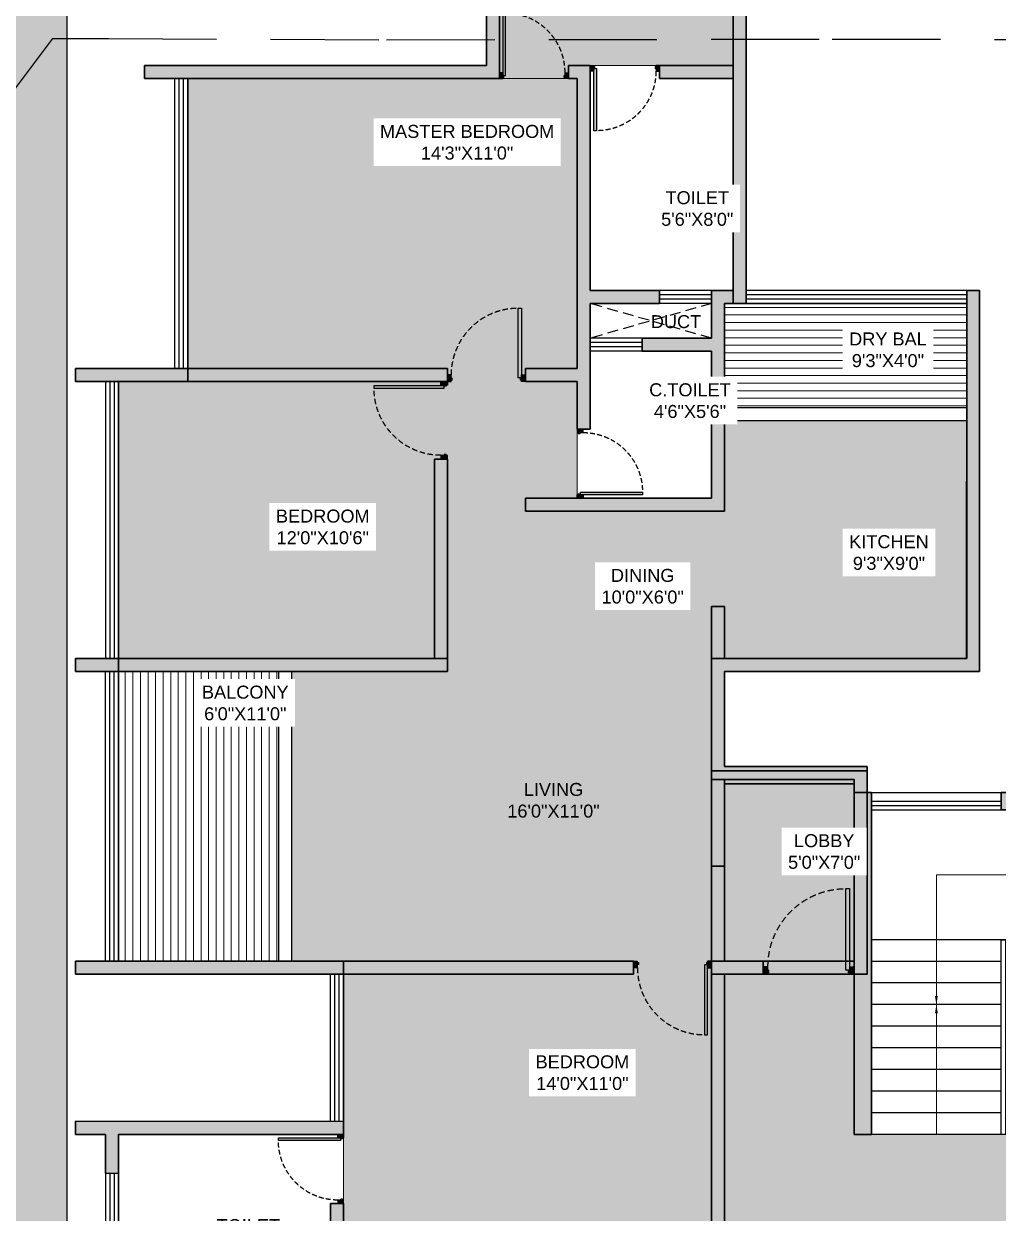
# Model space of a CAD drawing. Header units: millimetres. Extents: x 27623999 to 27796457, y -7151913 to -6809112.
# Drawn here: x 27675471 to 27686732, y -7057709 to -7043967 of the extents above; entities that cross this region are included whole.
import ezdxf

# ---------------------------------------------------------------- set-up
doc = ezdxf.new("R2010")
doc.units = ezdxf.units.MM
doc.header["$LTSCALE"] = 500
doc.header["$MEASUREMENT"] = 0
for name, pattern in [('1', [0]), ('23] 29.05.2023_PLOT B CONCEPT 11_100 OS$0$HIDDEN', [0.375, 0.25, -0.125]), ('AUDIT_D_060311083008-3', [0]), ('DASHED', [0.75, 0.5, -0.25]), ('DASHED2', [0.375, 0.25, -0.125])]:
    doc.linetypes.add(name, pattern=pattern)
doc.layers.get('0').update_dxf_attribs({"color": 250, "linetype": '1'})
for name, color, linetype in [('.', 7, 'Continuous'), ('23] 29.05.2023_PLOT B CONCEPT 11_100 OS$0$ABA_06_door', 251, 'Continuous'), ('ABA_01_margin', 8, 'DASHED'), ('ABA_03_elevation 01', 7, 'Continuous'), ('ABA_03_elevation 04', 8, 'Continuous'), ('ABA_03_lines dotted', 8, 'DASHED2'), ('ABA_06_drop', 251, 'Continuous'), ('ABA_06_window', 141, 'Continuous'), ('ABA_06_window sill', 8, 'Continuous'), ('ABA_09_hatch misc', 253, 'Continuous'), ('ABA_09_hatch room', 41, 'Continuous'), ('ABA_09_hatch wall', 21, 'Continuous')]:
    doc.layers.add(name, color=color, linetype=linetype)
doc.layers.add('A-WALL', color=7, linetype='AUDIT_D_060311083008-3', lineweight=35)
doc.layers.add('ABA_02_wall', color=7, linetype='Continuous', lineweight=30)
doc.layers.add('ABA_05_are carpet rera', color=6, linetype='Continuous', lineweight=30, plot=False)
doc.layers.add('ABA_09_HATCH BALCONY', color=7, linetype='Continuous', true_color=0xe5e5e5)
doc.styles.add('ADP6', font='arial.ttf')
doc.styles.add('AIRAL', font='arial.ttf')
doc.dimstyles.new('mm to ft', dxfattribs={"dimtxt": 150, "dimasz": 100, "dimexe": 50, "dimexo": 0, "dimgap": 50, "dimtad": 0, "dimtoh": 1, "dimdec": 0, "dimzin": 0, "dimdsep": 46, "dimtxsty": 'AIRAL', "dimcen": -90, "dimclrd": 8, "dimclre": 8, "dimclrt": 175, "dimadec": 0, "dimazin": 0, "dimtfac": 1, "dimtdec": 0, "dimtix": 1, "dimtofl": 0, "dimtmove": 1, "dimatfit": 3, "dimfxl": 1, "dimtolj": 1, "dimtzin": 0, "dimlwd": 0, "dimlwe": 0, "dimarcsym": 0})

# ---------------------------------------------------------------- blocks, each defined once
blk = doc.blocks.new('zw$1190')
at = {"layer": '.', "true_color": 0xc9c9c9}
h = blk.add_hatch(color=9, dxfattribs=at)
h.dxf.hatch_style = 1
h.paths.add_polyline_path([(-0.4132572039961815, -57231.23617298156), (3.725290298461914e-09, -9.313225746154785e-10), (1535.986251175404, -9.313225746154785e-10), (1695.828336823732, -10.19184620678425), (3560.290279433131, -10.92462343815714), (6520.094956979156, -16.09707038570195), (9712.802418857813, -31.32362981606275), (14850.59817591682, -21.25652939267457), (18687.6862735562, -31.38385576661676), (24640.02116907761, -25.57768278568983), (30404.93079828843, -75.60163391940296), (32806.86639003456, -78.54872084967792), (36703.33128034696, -69.99165445100516), (41326.38495733589, -40.99711788911372), (44887.17976289615, -25.98115004505962), (48341.68870440125, -60.55311346333474), (58697.32125589997, -10.34583794511855), (65405.04028343037, -13.68971653655171), (71278.16121066734, -22.53491445910186), (76517.12102695182, -0.43454151134938), (76619.71713761613, -0.001743310131132603), (76519.01931966841, -450.4305376159027), (76199.72172268108, -2025.985695238225), (75481.74055303633, -5537.473503872752), (75377.13755598292, -6000), (5999.956675156951, -6000), (5999.602895174176, -54994.34492021054), (14517.83672039211, -64830.57662979886), (14519.46578595415, -64835.57713213935), (12931.43563884124, -65352.92620116938), (8333.417671971023, -66850.8702539755), (8323.586758952588, -66843.180924627), (-0.4132571667432785, -57231.23617303278)])
at = {"layer": 'ABA_03_elevation 01'}
blk.add_lwpolyline([(75377.13755598292, -6000), (5999.956675156951, -6000), (5999.602895174176, -54994.34492021054), (14517.83672039211, -64830.57662979886), (14519.46578595415, -64835.57713213935), (12931.43563884124, -65352.92620116938), (8333.417671971023, -66850.8702539755), (8323.586758952588, -66843.180924627), (-0.4132571667432785, -57231.23617303278), (-0.4132572039961815, -57231.23617298156), (3.725290298461914e-09, -9.313225746154785e-10), (1535.986251175404, -9.313225746154785e-10), (1695.828336823732, -10.19184620678425), (3560.290279433131, -10.92462343815714), (6520.094956979156, -16.09707038570195), (9712.802418857813, -31.32362981606275), (14850.59817591682, -21.25652939267457), (18687.6862735562, -31.38385576661676), (24640.02116907761, -25.57768278568983), (30404.93079828843, -75.60163391940296)], dxfattribs=at)
blk = doc.blocks.new('REFD')
at = {"layer": 'ABA_01_margin', "ltscale": 5}
blk.add_lwpolyline([(504544.2980591371, -115849.088739356), (507831.3326206277, -111835.6993710119), (511382.7495016358, -107411.3334616926), (513621.2443501505, -104832.1550336806), (515083.4728213632, -103134.6981344055), (515093.8016628309, -103139.679257635), (515964.2507131973, -103555.8614369817), (517445.8078219756, -104264.9334927527), (518473.2876898118, -104752.2353481771), (521000.2332641168, -105960.7615522873), (523302.9151061252, -107059.0769215049), (523659.051465157, -107230.3882815959), (526191.9322088356, -108430.5422585811), (528682.7318269156, -109608.0920344852), (531378.4941120094, -110901.405491598), (533917.742074874, -112120.2646720819), (534684.525864444, -112484.4422410671), (534809.9131798658, -113113.82973787), (535428.5324403243, -116268.7376310229), (536453.580288464, -121316.2913559573), (537198.7750082964, -125074.3174146852), (538370.469234087, -130873.2395160124), (539455.1706468028, -136521.9485929515)], dxfattribs=at)
blk = doc.blocks.new('23] 29.05.2023_PLOT B CONCEPT 11_100 OS$0$A$C7F2C0F04')
at = {"layer": 'ABA_09_hatch wall', "true_color": 0xffffff}
h = blk.add_hatch(color=7, dxfattribs=at)
h.dxf.hatch_style = 1
h.paths.add_polyline_path([(-2.140854485332966e-05, 807.9997464939952), (-2.140854485332966e-05, -0.0002535060048103333), (34.99997859145515, -0.0002535060048103333), (34.99997859145515, 807.9997464939952)])
at = {"layer": '23] 29.05.2023_PLOT B CONCEPT 11_100 OS$0$ABA_06_door'}
blk.add_lwpolyline([(34.99997859145515, -0.0002535060048103333), (34.99997859145515, 807.9997464939952), (-2.140854485332966e-05, 807.9997464939952), (-2.140854485332966e-05, -0.0002535060048103333)], close=True, dxfattribs=at)
at = {"layer": '23] 29.05.2023_PLOT B CONCEPT 11_100 OS$0$ABA_06_door', "linetype": '23] 29.05.2023_PLOT B CONCEPT 11_100 OS$0$HIDDEN', "ltscale": 0.5}
blk.add_arc((34.99997859145515, 34.99974649399519), 773, 0, 90, dxfattribs=at)
blk = doc.blocks.new('23] 29.05.2023_PLOT B CONCEPT 11_100 OS$0$A$C6B7563D3')
at = {"layer": 'ABA_09_hatch wall', "true_color": 0xffffff}
blk.add_hatch(color=7, dxfattribs=at).paths.add_polyline_path([(0, 75.00011323823128), (0, 0.0001132382312789559), (44, 0.0001132382312789559), (44, 13.00011323823128), (56, 13.00011323823128), (56, 38.00011323823128), (44, 38.00011323823128), (44, 75.00011323823128)])
at = {"layer": '23] 29.05.2023_PLOT B CONCEPT 11_100 OS$0$ABA_06_door'}
blk.add_lwpolyline([(44, 13.00011323823128), (56, 13.00011323823128), (56, 38.00011323823128), (44, 38.00011323823128), (44, 75.00011323823128), (0, 75.00011323823128), (0, 0.0001132382312789559), (44, 0.0001132382312789559), (44, 13.00011323823128)], dxfattribs=at)
blk = doc.blocks.new('23] 29.05.2023_PLOT B CONCEPT 11_100 OS$0$A$C41D10A1B')
at = {"layer": '23] 29.05.2023_PLOT B CONCEPT 11_100 OS$0$ABA_06_door'}
for name, p in [('23] 29.05.2023_PLOT B CONCEPT 11_100 OS$0$A$C7F2C0F04', (46.00002140854485, 40.00031012517866)), ('23] 29.05.2023_PLOT B CONCEPT 11_100 OS$0$A$C6B7563D3', (0, -5.661905743181705e-05))]:
    blk.add_blockref(name, p, dxfattribs=at)
at = {"layer": '23] 29.05.2023_PLOT B CONCEPT 11_100 OS$0$ABA_06_door', "xscale": -1}
blk.add_blockref('23] 29.05.2023_PLOT B CONCEPT 11_100 OS$0$A$C6B7563D3', (900, -5.661905743181705e-05), dxfattribs=at)
blk = doc.blocks.new('zw$FFC9')
at = {"layer": 'ABA_06_window sill', "linetype": 'Continuous', "lineweight": 15}
blk.add_line((0.004470121115446091, 0.001862481236457825, -0.1918804544989143), (800.0044706761837, 0, -0.2195547466285461), dxfattribs=at)
at = {"layer": '23] 29.05.2023_PLOT B CONCEPT 11_100 OS$0$ABA_06_door', "extrusion": (3.459285283324338e-05, 2.071130222846685e-06, 0.9999999993995224), "xscale": -0.8888888900972485, "yscale": 0.8888888900972443, "zscale": 0.8888888900972381, "rotation": 0.0003397717955281886}
blk.add_blockref('23] 29.05.2023_PLOT B CONCEPT 11_100 OS$0$A$C41D10A1B', (800.004477770188, 0.00655662614364692, -0.1918802958965494), dxfattribs=at)
blk = doc.blocks.new('43T34T3T35')
at = {"transparency": 33554687}
h = blk.add_hatch(color=252, dxfattribs=at)
h.dxf.hatch_style = 1
h.paths.add_polyline_path([(-8350.078786177015, 10350.5344963438), (-4249.888412082022, 10350.53930955567), (-4249.888412082022, 12150.88160177041), (-1549.713936324883, 12150.84794772837), (-1549.723870206388, 10500.53972425219), (-2400.065263343493, 10500.53972425219), (-2400.065263343493, 10350.53972425219), (-1549.72477311786, 10350.53972425219), (-1549.739521563644, 7900.391577041079), (-1800.094285032721, 7900.391551837228), (-1800.09428503496, 7750.39160224136), (-1800.09428503496, 7350.411171279848), (-2600.049925331838, 7350.411305684442), (-2600.049925330211, 7200.411305684442), (-1800.09428503496, 7200.411171279848), (-1800.09428503496, 5500.097828358786), (-3950.078479499942, 5500.097828358786), (-3950.078479499942, 5350.263183671981), (-1800.09428503496, 5350.263183671981), (-1800.09428503496, 5350.103315833465), (-1650.091587238254, 5350.103315833465), (-1650.091587238254, 7750.391711441608), (-1399.781756070828, 7750.391669385787), (-1399.781756070828, 12300.84149569603), (-4399.888412082022, 12300.84149569603), (-4399.888412082022, 10500.53972425219), (-8350.078786177015, 10500.53972425219)])
h.paths.add_polyline_path([(-1800.102155808476, 4250.263183672504), (-1650.102155808474, 4250.26318367254), (-1650.102117307566, 3650.214675666319), (1150.175752508068, 3650.214675666318), (1150.175752508065, 7900.388752654195), (1300.175752508068, 7900.388752654195), (1300.175752508068, 3650.214675666319), (1300.175752508068, 3500.21303384006), (-1650.102107683013, 3500.21303384006), (-1650.102037103708, 2400.212851555359), (0.007793123448209371, 2400.212916201912), (0.007793123448209371, 0.2129162019118667), (-149.9922068765518, 0.2129162019118667), (-149.9922068765518, 2250.212916201912), (-1650.102027479259, 2250.21285155536), (-1650.101963316474, 1250.216091318987), (-1800.101963316476, 1250.216091318987), (-1800.102107683013, 3500.213033829049), (-1799.930491892075, 3500.21303384006), (-1799.930491892075, 3650.214675666319), (-1800.102117307568, 3650.214675655307)])
h.paths.add_polyline_path([(-3950.078655933519, 6850.454705736549), (-3950.078303066364, 7000.454705736549), (-3350.065475137359, 7000.452091782354), (-3350.065475137359, 10350.53930955728), (-3449.888412082022, 10350.53930955567), (-3449.888412082022, 10500.53972425219), (-3200.065263343493, 10500.53972425219), (-3200.065912001362, 7900.391827486321), (-2400.110376709841, 7900.391699585414), (-2400.110376710607, 7750.391837456059), (-3200.065937203597, 7750.39197186064), (-3200.066017007484, 7350.41140649618), (-3200.066029608623, 7200.41135609205), (-3200.066180871667, 6300.116796568667), (-3350.066180871667, 6300.122024477054), (-3350.065828004512, 6850.452091782354)])
h.paths.add_polyline_path([(-9150.078786174116, -3349.448296470017), (-8800.078786176548, -3349.469404424258), (-8800.078786175152, -2899.538065062837), (-8650.250260866633, -2899.103691782801), (-8650.250260868495, -3349.47844034899), (-6200.102273260629, -3349.626204953582), (-6200.102273260629, -2648.791291030976), (-6050.102273260629, -2648.944283543954), (-6050.102273260629, -3349.77919746656), (-1800.101966583556, -3349.774147782311), (-1800.101966583556, -3349.77919746656), (-1650.101966583556, -3349.77919746656), (-1650.101966583556, -3499.77919746656), (-9150.078786173985, -3500.380474499018)])
h.paths.add_polyline_path([(-1800.101966583556, -3349.774147782311), (-1800.101966583556, 150.2657202176879), (-1199.992206876552, 150.2129162019119), (-1199.992206876552, 0.2076882935257345), (-1650.101966583556, 0.2472937198131977), (-1650.101966589767, -3349.773969558174)])
h.paths.add_polyline_path([(-9150.078786175543, -1698.216386469529), (-9150.078786175412, -1849.220126312672), (-8800.078786176548, -1849.180345798752), (-8800.078786175152, -2299.103691782801), (-8650.250260866633, -2299.538065062837), (-8650.250260868495, -1849.163316496648), (-6050.102273260629, -1848.867787287465), (-6050.102273260629, -1698.862559379078)])
h.paths.add_polyline_path([(-9150.078786177015, 0.8764244457734094), (-9150.078786177015, 150.8816523541595), (-2700.101966583556, 150.3449117546188), (-2700.101966583556, 0.3396838462327119)])
h.paths.add_polyline_path([(-9150.078786177015, 3500.374587967164), (-9150.078786177015, 3650.379815875551), (-5000.083707408321, 3650.379815875551), (-5000.083707408328, 3650.137041484778), (-4850.078479499942, 3650.137041482143), (-4850.078479499942, 3500.374587967164)])
h.paths.add_polyline_path([(-9150.078786177015, 6850.452091782356), (-4850.078479499942, 6850.452091782356), (-4850.078479499942, 7000.457319690742), (-9150.078786177015, 7000.457319690742)])
h.paths.add_polyline_path([(-5000.083707408321, 3650.379815875551), (-5000.083707338947, 5950.452091783673), (-4850.07847943056, 5950.452091781038), (-4850.078479499942, 3650.379815875551)])
at = {"layer": 'ABA_09_HATCH BALCONY', "lineweight": 0}
h = blk.add_hatch(dxfattribs=at)
h.set_pattern_fill('ANSI31', color=256, scale=699.9999999999977, angle=314.9996508029374)
h.set_pattern_definition([(359.9996508029374, (0, 0), (0.0005332808670281169, 87.49999999837465), [])])
h.paths.add_polyline_path([(-1650.091736551374, 6550.254741169512), (1150.175764109939, 6550.254741169512), (1150.175764109939, 7750.066960465163), (-1650.091736551374, 7750.066960465163)])
h = blk.add_hatch(dxfattribs=at)
h.set_pattern_fill('ANSI31', color=256, scale=699.9999999999977, angle=44.99965080297458)
h.set_pattern_definition([(89.99965080297457, (0, 0), (-87.49999999837465, 0.0005332808102796468), [])])
h.paths.add_polyline_path([(-8650.078774560243, 150.3397339899093), (-6800.185768540949, 150.3492118250579), (-6800.185768540949, 3499.885770859197), (-8650.078774560243, 3499.876293024048)])
at = {"layer": 'ABA_09_hatch room', "lineweight": 35, "true_color": 0xd3d4d3}
h = blk.add_hatch(color=254, dxfattribs=at)
h.dxf.hatch_style = 1
h.paths.add_polyline_path([(-1650.091896392405, 6400.254741169512), (1150.17560428381, 6400.251757179387), (1150.17576412484, 3650.213033840992), (-1799.930480275303, 3650.214675667696), (-1799.930480275303, 2250.212851556018), (-149.9921952597797, 2250.212916202843), (-149.9921952597797, 0.2129162028431892), (-1199.99219525978, 0.2076882943511009), (-1199.99219525978, 150.2129162028432), (-1800.101954966784, 150.26572021842), (-1800.101954966784, -3349.779197465628), (-6050.102261643857, -3349.779197465628), (-6049.796764302999, 150.6110745510086), (-6650.185768540949, 150.4182851351798), (-6650.185768540949, 3650.379815876484), (-8650.078774560243, 3650.379815876484), (-8650.078774560243, 6849.872751489282), (-7850.078774560243, 6849.872751489282), (-7850.078774560243, 10350.53972425312), (-4249.88840046525, 10350.27262084745), (-4249.88840046525, 12150.3350577115), (-1549.959977815581, 12150.66387973474), (-1549.959977815581, 10500.53972425312), (-3350.077522210777, 10500.53972425312), (-3350.077522210777, 5350.263183672912), (-1650.091575622559, 5350.103315833956)])
at = {"layer": 'ABA_02_wall'}
for p, q in [((-4399.88840046525, 10500.53972425312), (-4399.88840046525, 12300.84149569696)), ((-1399.781744454056, 12300.84149569696), (-1399.781744454056, 7750.391669386719)), ((-4249.88840046525, 12150.88160177134), (-4249.88840046525, 10350.5393095566)), ((-1549.723858589616, 10500.53972425312), (-1549.71392470811, 12150.8479477293)), ((-8350.078774560243, 10350.53449634473), (-8350.078774560243, 10500.53972425312)), ((-8350.078774560243, 10500.53972425312), (-4399.88840046525, 10500.53972425312)), ((-3449.88840046525, 10500.53972425312), (-3200.06525172672, 10500.53972425312)), ((-3449.88840046525, 10500.53972425312), (-3449.88840046525, 10350.5393095566)), ((-3200.06525172672, 10500.53972425312), (-3200.06590038459, 7900.39182748725)), ((-2400.06525172672, 10500.53972425312), (-1549.723858589616, 10500.53972425312)), ((-2400.06525172672, 10350.53972425312), (-2400.06525172672, 10500.53972425312)), ((-4249.88840046525, 10350.5393095566), (-8350.078774560243, 10350.53449634473)), ((-3449.88840046404, 10350.53930955661), (-3350.065463520586, 10350.53930955821)), ((-3350.065463520586, 7000.452091783285), (-3350.065463520586, 10350.53930955821)), ((-2400.06525172672, 10350.53972425312), (-1549.723858589616, 10350.53972425312)), ((-1549.739509946873, 7900.391577042011), (-1549.724761501087, 10350.53972425312)), ((-3200.065912985707, 7900.391827487254), (-2400.110365093069, 7900.391699586346)), ((-2400.110365093069, 7900.391551837138), (-2400.110365093835, 7750.391501433005)), ((-1800.094273415949, 7900.391608530918), (-1549.739509946873, 7900.391577042011)), ((-1800.094273415949, 7900.391551838159), (-1800.094273418188, 7750.391602242292)), ((1300.17576412484, 7900.388752655126), (1150.175764124838, 7900.388752655126)), ((1150.175764124838, 7900.388752655126), (1150.17576412484, 3650.213033840992)), ((1300.175764124843, 3650.213033840992), (1300.17576412484, 7900.388752655126)), ((-3200.065925586825, 7750.391971861572), (-3200.065992789583, 7350.411406497111)), ((-2400.110365093835, 7750.39183745699), (-3200.065925586825, 7750.391971861572)), ((-1800.094273418188, 7750.391736645252), (-1800.094273418188, 7350.411171280779)), ((-1800.091736551375, 7750.391736644826), (-1800.094273418188, 7750.391736645252)), ((-1399.781744454056, 7750.391669386719), (-1650.091575621481, 7750.391711442539)), ((-1650.091575621481, 7750.391711442539), (-1650.091575621481, 5350.103315834396)), ((-3200.066005390712, 7350.411406497113), (-3200.066005390712, 7350.411406497113)), ((-3200.066005390559, 7200.41135609298), (-3200.066005390712, 7350.411406497113)), ((-1800.094273418188, 7350.411171280779), (-2600.049913715065, 7350.411305685373)), ((-2600.049913713439, 7200.411356089506), (-2600.049913715065, 7350.411305685373)), ((-3200.066017991842, 7200.411406497115), (-3200.066169254894, 6300.116796569599)), ((-3200.066005390712, 7200.411406497113), (-3200.066005390559, 7200.411406497113)), ((-2600.049913713439, 7200.411305685373), (-1800.094273418188, 7200.411171280779)), ((-1800.094273418188, 7200.411171280779), (-1800.094273418188, 5500.097828359717)), ((-4850.07846788317, 7000.457319691674), (-9150.078774560243, 7000.457319691674)), ((-9150.078774560243, 7000.457319691674), (-9150.078774560243, 6850.452091783287)), ((-4850.07846788317, 6850.452091783287), (-4850.07846788317, 7000.457319691674)), ((-3950.078644316746, 6850.45470573748), (-3950.078291449593, 7000.45470573748)), ((-3950.078291449593, 7000.45470573748), (-3350.065463520586, 7000.452091783285)), ((-9150.078774560243, 6850.452091783287), (-4850.07846788317, 6850.452091783287)), ((-3350.06581638774, 6850.452091783285), (-3950.078644316746, 6850.45470573748)), ((-3350.066169254894, 6300.122024477985), (-3350.06581638774, 6850.452091783285)), ((-3200.066169254894, 6300.116796569599), (-3350.066169254894, 6300.122024477985)), ((-5000.083695791556, 3650.137041485709), (-5000.083695722175, 5950.452091784605)), ((-5000.083695722175, 5950.452091784605), (-4850.078467813789, 5950.452091781969)), ((-4850.078467813789, 5950.452091781969), (-4850.07846788317, 3650.137041483074)), ((-1800.094273418188, 5500.097828359717), (-3950.07846788317, 5500.097828359717)), ((-3950.07846788317, 5500.097828359717), (-3950.07846788317, 5350.263183672912)), ((-3950.07846788317, 5350.263183672912), (-1800.094273418188, 5350.263183672912)), ((-1800.094273418188, 5350.263183672912), (-1800.094273418188, 5350.103315834396)), ((-1800.094273418188, 5350.103315834396), (-1650.091575621481, 5350.103315834396)), ((-1800.102144191703, 4250.263183673434), (-1800.101951699704, 1250.216091319919)), ((-1800.102144191704, 4250.263183673435), (-1650.102144191702, 4250.263183673472)), ((-1650.102105690794, 3650.21467566725), (-1650.102144191702, 4250.263183673471)), ((-9150.078774560243, 3650.379815876482), (-4850.07846788317, 3650.379815876482)), ((-9150.078774560243, 3500.374587968096), (-9150.078774560243, 3650.379815876482)), ((-4850.07846788317, 3650.137041483074), (-5000.083695791556, 3650.137041485709)), ((-4850.07846788317, 3650.379815876482), (-4850.07846788317, 3500.374587968096)), ((-1799.930480275303, 3500.213033840992), (-1799.930480275303, 3650.21467566725)), ((-1650.102105690794, 3650.21467566725), (1150.17576412484, 3650.21467566725)), ((1300.17576412484, 3650.21467566725), (1300.17576412484, 3500.213033840992)), ((-4850.07846788317, 3500.374587968096), (-9150.078774560243, 3500.374587968096)), ((-1799.930480275303, 3500.215945651625), (-1800.102096066428, 3500.215945651625)), ((1300.17576412484, 3500.213033840992), (-1650.10209606624, 3500.213033840992)), ((-1650.102025486936, 2400.212851556291), (-1650.10209606624, 3500.213033840992)), ((0.007804740220308304, 2400.212916202843), (-1650.102045430202, 2400.212851556289)), ((0.007804740220962003, 0.2129162028431892), (0.007804740220962003, 2400.212916202843)), ((-1650.101951699703, 1250.216091319919), (-1650.102015862487, 2250.212851556291)), ((-1650.102045430201, 2250.212851556289), (-149.9921952597797, 2250.212916202843)), ((-149.9921952597797, 2250.212916202843), (-149.9921952597797, 0.2129162028431892)), ((-1800.101951699704, 1250.216091319919), (-1650.101951699703, 1250.216091319919)), ((-2700.101954966784, 150.3449117555502), (-9150.078774560243, 150.8816523550909)), ((-9150.078774560243, 150.8816523550909), (-9150.078774560243, 0.876424446704732)), ((-2700.101954966784, 150.2657202186192), (-2700.101954966784, 0.3396838471640535)), ((-1199.99219525978, 150.2129162028432), (-1800.101954966784, 150.2657202186192)), ((-1800.101954966784, 150.2657202186192), (-1800.101954966784, -3349.779197465628)), ((-1199.99219525978, 0.2076882944570571), (-1199.99219525978, 150.2129162028432)), ((-9150.078774560243, 0.876424446704732), (-2700.101954966784, 0.3396838471640344)), ((-1650.101954966784, 0.2472937207446209), (-1199.99219525978, 0.2076882944570571)), ((-1650.101954966783, -3349.779197465628), (-1650.101954966783, 0.2472937207448922)), ((-149.9921952597803, 0.2129162028431892), (0.007804740220962003, 0.2129162028431892)), ((-6050.102261643857, -1698.862559378147), (-9150.078774558771, -1698.216386468598)), ((-9150.078774558771, -1698.216386468598), (-9150.07877455864, -1849.220126311741)), ((-6050.102261643857, -1848.867787286533), (-6050.102261643857, -1698.862559378147)), ((-9150.078774558642, -1849.220126311741), (-8800.078774559775, -1849.180345797821)), ((-8800.078774559775, -1849.180345797821), (-8800.07877455838, -2299.10369178187)), ((-8650.250249251723, -1849.163316495717), (-6050.102261643857, -1848.867787286533)), ((-8650.25024924986, -2299.538065061905), (-8650.250249251723, -1849.163316495717)), ((-8800.07877455838, -2299.10369178187), (-8650.25024924986, -2299.538065061905)), ((-6200.102261643857, -3349.62620495265), (-6200.102261643857, -2648.791291030044)), ((-6200.102261643857, -2648.791291030044), (-6050.102261643857, -2648.944283543022)), ((-6050.102261643857, -2648.944283543022), (-6050.102261643857, -3349.779197465628))]:
    blk.add_line(p, q, dxfattribs=at)
at = {"layer": 'ABA_03_lines dotted'}
for p, q in [((-1799.757699295878, 7350.102736276574), (-3200.065463520586, 7750.083301641047)), ((-1799.757699295878, 7750.083301637322), (-3200.065463520586, 7350.1027362803))]:
    blk.add_line(p, q, dxfattribs=at)
at = {"layer": 'ABA_05_are carpet rera'}
blk.add_lwpolyline([(-1549.777148613679, 7750.049938852739), (1150.175764109939, 7750.066960465163), (1149.931662835181, 3649.900067561306), (-1800.116120941937, 3649.864763920195), (-1800.087782457471, 2249.904481198639), (-150.0000007152557, 2249.904481198639), (-149.971662234515, 149.9716207515448), (-1800.000000718981, 150.0283792484552), (-1799.955849383026, -3349.66447922308), (-8650.238300066441, -3349.572135538794), (-8650.262198437005, -1849.367649693973), (-6050.06185561046, -1849.367648729123), (-6050.142667680979, 150.1220036176965), (-8650.078774560243, 150.3197220303118), (-8650.089650645852, 6850.273338678293), (-7850.078774560243, 6850.273338678293), (-7850.078774560243, 10350.20612216275), (-4249.88840046525, 10350.27262084745), (-4249.88840046525, 12150.47057220992), (-1550.002164814621, 12150.64398042299)], close=True, dxfattribs=at)
at = {"layer": 'ABA_06_window'}
for p, q in [((-7950.078774560243, 7000.452091783285), (-7950.078774560243, 10350.53972425312)), ((-7900.078774560243, 7000.452091783285), (-7900.078774560243, 10350.53972425312)), ((-1800.094269511878, 7850.391608530917), (-2400.110361188998, 7850.391608526775)), ((-1800.094189954535, 7850.391654056883), (-1800.094273416695, 7850.391654056883)), ((-1800.094269511533, 7800.391608530917), (-2400.110361188653, 7800.391608526775)), ((-1800.094189954824, 7800.391654056883), (-1800.094273417442, 7800.391654056883)), ((-2600.049913712861, 7300.411356089506), (-3200.066005389981, 7300.41135609298)), ((-2600.04991371315, 7250.411356089506), (-3200.06600539027, 7250.41135609298)), ((-8750.078774560381, 6849.872751489489), (-8750.078774560247, 3650.12632055591)), ((-8700.078774560381, 6849.872751489491), (-8700.078774560247, 3650.126320555912)), ((-6150.102261643857, -1698.841714932815), (-6150.102261643857, 0.3084350042045116)), ((-6100.102261643857, -1698.852137155481), (-6100.102261643857, 0.3084350042045116)), ((-8750.25024924986, -2299.538065062718), (-8750.250249244975, -2899.554156739839)), ((-8700.25024924986, -2299.538065062313), (-8700.250249244975, -2899.554156739433))]:
    blk.add_line(p, q, dxfattribs=at)
at = {"layer": 'ABA_06_window sill'}
for p, q in [((-8000.078774560243, 7000.452091783285), (-8000.078774560243, 10350.53972425312)), ((-7850.078774560243, 7000.452091783285), (-7850.078774560243, 10350.53972425312)), ((-1800.094269512223, 7900.391608530917), (-2400.110361189343, 7900.391608526775)), ((-1800.094189954244, 7900.391654056883), (-1800.094273415949, 7900.391654056883)), ((1150.175764124838, 7900.388752655126), (-1399.781744454056, 7900.388752655126)), ((1150.175764124838, 7850.388752655126), (-1399.781744454056, 7850.388752655126)), ((-1800.094269511188, 7750.391608530917), (-2400.110361188308, 7750.391608526775)), ((-1800.094189955113, 7750.391654056883), (-1800.094273418188, 7750.391654056883)), ((1150.175764124838, 7800.388752655126), (-1399.781744454056, 7800.388752655126)), ((1150.175764124838, 7750.388752655126), (-1399.781744454056, 7750.388752655126)), ((-2600.049913712571, 7350.411356089506), (-3200.066005389691, 7350.41135609298)), ((-2600.049913713439, 7200.411356089506), (-3200.066005390559, 7200.41135609298)), ((-8800.078774560381, 6849.872751489487), (-8800.078774560247, 3650.126320555908)), ((-8650.078774560381, 6849.872751489493), (-8650.078774560247, 3650.126320555914)), ((-1650.091736551374, 6550.254741169512), (1150.17576412484, 6550.251757179387)), ((-1650.091896392717, 6400.254741169598), (1150.175604283497, 6400.251757179472)), ((-8800.078774560243, 150.8816523550909), (-8800.078774560243, 3500.62808328867)), ((-8750.078774560243, 150.8816523550909), (-8750.078774560243, 3500.62808328867)), ((-8700.078774560243, 150.8816523550909), (-8700.078774560243, 3500.62808328867)), ((-8650.078774560243, 150.8816523550909), (-8650.078774560243, 3500.62808328867)), ((-6800.185768540949, 150.4182851351798), (-6800.185768540949, 3500.418211389333)), ((-6650.185768540949, 150.4182851351798), (-6650.185768540949, 3500.418211389333)), ((-6200.102261643857, -1698.831292710149), (-6200.102261643857, 0.3084350042045116)), ((-6050.102261643857, -1698.862559378147), (-6050.102261643857, 0.3084350042045116)), ((-8800.25024924986, -2299.538065063126), (-8800.250249244975, -2899.554156740246)), ((-8650.25024924986, -2299.538065061905), (-8650.250249244975, -2899.554156739026))]:
    blk.add_line(p, q, dxfattribs=at)
at = {"color": 3, "xscale": -1, "rotation": 0.0006795452959609087}
blk.add_blockref('zw$FFC9', (-3449.883929828806, 10350.54879785189), dxfattribs=at)
at = {"color": 3}
for p, rotation in [((-2400.060781051098, 10500.53684251111), 179.9993204544459), ((-3350.068031683564, 6300.126495161094), 269.9993204547448), ((-6050.06185561046, -2649.372119405307), 90)]:
    blk.add_blockref('zw$FFC9', p, dxfattribs=dict(at, rotation=rotation))
at = {"layer": '23] 29.05.2023_PLOT B CONCEPT 11_100 OS$0$ABA_06_door', "extrusion": (3.459285283324341e-05, 2.071130222846664e-06, 0.9999999993995227), "xscale": -1, "rotation": 0.0003397717952737443}
blk.add_blockref('23] 29.05.2023_PLOT B CONCEPT 11_100 OS$0$A$C41D10A1B', (-3950.078641956907, 6850.45464938702), dxfattribs=at)
at = {"layer": '23] 29.05.2023_PLOT B CONCEPT 11_100 OS$0$ABA_06_door', "extrusion": (-2.07113022284667e-06, 3.45928528332434e-05, 0.9999999993995224), "xscale": -1, "rotation": 90.00033977590031}
blk.add_blockref('23] 29.05.2023_PLOT B CONCEPT 11_100 OS$0$A$C41D10A1B', (-4850.078254208742, 6850.452087337875), dxfattribs=at)
at = {"layer": '23] 29.05.2023_PLOT B CONCEPT 11_100 OS$0$ABA_06_door', "extrusion": (3.459284318925542e-05, 2.071291294338686e-06, 0.9999999993995224), "xscale": -1.166666667214888, "yscale": 1.166666667214888, "zscale": 1.166666667214888, "rotation": 0.0006065528566395219}
blk.add_blockref('23] 29.05.2023_PLOT B CONCEPT 11_100 OS$0$A$C41D10A1B', (-149.9921952408168, 0.2067510602430087), dxfattribs=at)
at = {"layer": '23] 29.05.2023_PLOT B CONCEPT 11_100 OS$0$ABA_06_door', "extrusion": (3.459285283324339e-05, -2.071130222846668e-06, 0.9999999993995227), "rotation": 179.9996602282048}
blk.add_blockref('23] 29.05.2023_PLOT B CONCEPT 11_100 OS$0$A$C41D10A1B', (-1800.101953367789, 150.3396310600786), dxfattribs=at)
at = {"layer": 'ABA_02_wall', "char_height": 150, "attachment_point": 1, "style": 'ADP6'}
for s, insert in [('\\pxqc;DUCT', (-2499.878526493907, 7615.944534763694)), ('\\pxqc;LIVING\\P16\'0"X11\'0"', (-4158.473637256771, 2211.044858457521))]:
    blk.add_mtext(s, dxfattribs=dict(at, insert=insert))
at = {"layer": 'ABA_02_wall', "char_height": 150, "attachment_point": 1, "style": 'ADP6', "bg_fill": 2}
for s, insert in [('\\pxqc;MASTER BEDROOM\\P14\'3"X11\'0"', (-5629.687219299376, 9813.89127299469)), ('\\pxqc;TOILET\\P5\'6"X8\'0"', (-2380.91737215966, 9048.256549498066)), ('\\pxqc;DRY BAL\\P9\'3"X4\'0"', (-207.9139944426715, 7415.821877706796)), ('\\pxqc;C.TOILET\\P4\'6"X5\'6"', (-2518.892300460488, 6828.439390987158)), ('\\pxqc;BEDROOM\\P12\'0"X10\'6"', (-6832.305769618601, 5369.312377299182)), ('\\pxqc;KITCHEN\\P9\'3"X9\'0"', (-207.9139944426715, 5073.610164566897)), ('\\pxqc;DINING\\P10\'0"X6\'0"', (-3069.566569000483, 4684.208073724993)), ('\\pxqc;BALCONY\\P6\'0"X11\'0"', (-7687.083004280925, 3335.31039106408)), ('\\pxqc;LOBBY\\P5\'0"X7\'0"', (-913.894341468811, 1619.151280231774)), ('\\pxqc;BEDROOM\\P14\'0"X11\'0"', (-3831.865969263017, -936.0658361762762)), ('\\pxqc;TOILET\\P8\'0"X5\'0"', (-7568.083687972807, -2828.996124831138))]:
    blk.add_mtext(s, dxfattribs=dict(at, insert=insert))
blk = doc.blocks.new('TERHTREHGREGHERTGV')
at = {"layer": 'ABA_09_hatch misc', "lineweight": 35, "transparency": 33554687}
h = blk.add_hatch(color=252, dxfattribs=at)
h.dxf.hatch_style = 1
h.paths.add_polyline_path([(25422607.40909839, -6231168.307463327), (25426557.40909839, -6231168.30746329), (25426557.40909839, -6231368.30746329), (25422807.40919684, -6231368.307463324), (25422807.40919686, -6232918.307463309), (25422607.40909841, -6232918.307463309)])
h.paths.add_polyline_path([(25422607.40909842, -6234618.307463327), (25424007.40909842, -6234618.30746332), (25426557.40909841, -6234618.307463306), (25426557.40909841, -6234418.307463275), (25423807.40909844, -6234418.30746329), (25422607.40909842, -6234418.307463295)])
at = {"layer": 'A-WALL'}
for p, q in [((25422807.40919686, -6232918.307463309), (25422607.40909841, -6232918.307463309)), ((25426557.40909841, -6234418.307463275), (25426557.40909841, -6234618.307463306))]:
    blk.add_line(p, q, dxfattribs=at)
for points in [[(25422607.40909841, -6232918.307463309), (25422607.40909839, -6231168.307463327), (25426557.40909839, -6231168.30746329), (25426557.40909839, -6231368.30746329), (25422807.40919684, -6231368.307463324), (25422807.40919686, -6232918.307463309)], [(25426557.40909841, -6234618.307463306), (25424007.40909842, -6234618.30746332), (25424007.40909842, -6234618.30746332), (25422607.40909842, -6234618.307463327), (25422607.40909842, -6234418.307463295), (25423807.40909844, -6234418.30746329), (25423807.40909844, -6234418.30746329), (25426557.40909841, -6234418.307463275)]]:
    blk.add_lwpolyline(points, dxfattribs=at)
at = {"layer": 'ABA_06_drop'}
for p, q in [((25424307.40909839, -6231368.307463316), (25424307.40909841, -6234418.307463316)), ((25424557.40909839, -6231368.307463316), (25424557.4090984, -6232868.307463316)), ((25424807.40909839, -6231368.307463313), (25424807.4090984, -6232868.307463313)), ((25425057.40909839, -6231368.307463313), (25425057.4090984, -6232868.307463313)), ((25425307.40909839, -6231368.307463313), (25425307.4090984, -6232868.307463313)), ((25425557.40909839, -6231368.307463309), (25425557.4090984, -6232868.307463309)), ((25425807.40909839, -6231368.307463309), (25425807.4090984, -6232868.307463309)), ((25426057.40909839, -6231368.307463309), (25426057.4090984, -6232868.307463309)), ((25426307.40909839, -6231368.307463305), (25426307.4090984, -6232868.307463305)), ((25426557.40909839, -6231368.30746329), (25426557.40909841, -6234418.30746329)), ((25424557.4090984, -6232918.307463316), (25424557.40909841, -6234418.307463316)), ((25424807.4090984, -6232918.307463313), (25424807.40909841, -6234418.307463313)), ((25425057.4090984, -6232918.307463313), (25425057.40909841, -6234418.307463313)), ((25425307.4090984, -6232918.307463313), (25425307.40909841, -6234418.307463313)), ((25425557.4090984, -6232918.307463309), (25425557.40909841, -6234418.307463309)), ((25425807.4090984, -6232918.307463309), (25425807.40909841, -6234418.307463309)), ((25426057.4090984, -6232918.307463309), (25426057.40909841, -6234418.307463309)), ((25426307.4090984, -6232918.307463305), (25426307.40909841, -6234418.307463305))]:
    blk.add_line(p, q, dxfattribs=at)
blk.add_lwpolyline([(25426557.4090984, -6232868.30746329), (25426557.4090984, -6232918.30746329), (25424307.4090984, -6232918.307463316), (25424307.4090984, -6232868.307463316)], close=True, dxfattribs=at)
at = {"layer": 'ABA_06_window'}
for p, q in [((25422707.40919685, -6234418.307463294), (25422707.40919686, -6232918.307463309)), ((25422757.40919685, -6234418.307463294), (25422757.40919686, -6232918.307463309))]:
    blk.add_line(p, q, dxfattribs=at)
at = {"layer": 'ABA_06_window sill'}
for p, q in [((25422607.40909842, -6234418.307463294), (25422607.40909844, -6232918.307463309)), ((25422807.40919685, -6234418.307463294), (25422807.40919686, -6232918.307463309))]:
    blk.add_line(p, q, dxfattribs=at)
at = {"layer": 'ABA_03_elevation 04'}
for points in [[(25425057.40909841, -6233668.307463298), (25423557.40913552, -6233668.307463305), (25423557.40913551, -6232118.307463305), (25426557.40909839, -6232118.307463305)], [(25425057.40909841, -6233668.307463298), (25426557.40909839, -6233668.30746329)]]:
    blk.add_leader(points, dimstyle='mm to ft', dxfattribs=at)
blk = doc.blocks.new('trgbsdfc')
at = {"layer": 'ABA_09_hatch misc', "true_color": 0xc7c8ca, "transparency": 33554687}
h = blk.add_hatch(color=9, dxfattribs=at)
h.dxf.hatch_style = 1
h.paths.add_polyline_path([(26884048.64894506, -6984680.077758928), (26882548.02428401, -6984680.177969422), (26882547.9875653, -6985430.325273654), (26874497.9876141, -6985429.974362727), (26874498.09875288, -6983579.85057435), (26872997.88994151, -6983579.85958105), (26872998.08151957, -6986929.963950062), (26874498.29033096, -6986930.036300919), (26874497.98761412, -6986929.888950109), (26877298.05021765, -6986929.816599225), (26877298.05021765, -6987429.852774667), (26882548.26008929, -6987430.277042062), (26882548.63390503, -6987430.785517044), (26884048.98604209, -6987430.602943409)])
at = {"layer": 'ABA_03_elevation 01', "elevation": -0.02733897968956356}
blk.add_lwpolyline([(26884048.60227923, -6984680.077762044), (26882547.97761818, -6984680.177972538), (26882547.9875653, -6985430.325273654), (26882547.9875653, -6985430.325273654), (26874497.9876141, -6985429.974362727), (26874498.09875288, -6983579.85057435), (26872997.88994151, -6983579.85958105), (26872998.08151957, -6986929.963950061), (26874498.29033096, -6986930.036300918), (26874497.98761412, -6986929.888950109), (26877298.05021765, -6986929.816599225), (26877298.05021765, -6987429.852774667), (26882548.26008929, -6987430.277042062), (26882548.26008929, -6987430.785562533), (26884048.61222635, -6987430.602988898)], close=True, dxfattribs=at)
at = {"layer": 'ABA_03_elevation 01', "rotation": 270.0000000000001}
blk.add_blockref('TERHTREHGREGHERTGV', (33109116.29507739, 18441127.44374238, -0.0273389797076824), dxfattribs=at)
blk = doc.blocks.new('RGVREGFR')
at = {"layer": 'ABA_02_wall', "color": 0}
blk.add_blockref('trgbsdfc', (392770.9742442891, -1550.111175380647), dxfattribs=at)
for points in [[(27265618.9618584, -6985129.870734273), (27267418.9618584, -6985129.870734273), (27267418.9618584, -6982779.870734273), (27265618.9618584, -6982779.870734273)], [(27265768.9618584, -6984979.870734273), (27267268.9618584, -6984979.870734273), (27267268.9618584, -6982929.870734273), (27265768.9618584, -6982929.870734273)]]:
    blk.add_lwpolyline(points, close=True, dxfattribs=at)
blk.add_blockref('43T34T3T35', (27267418.9618584, -6985129.870734273), dxfattribs=at)

msp = doc.modelspace()

# ---------------------------------------------------------------- block references
at = {"color": 5}
msp.add_blockref('zw$1190', (27669967.35097737, -7032121.159397245), dxfattribs=at)

# ---------------------------------------------------------------- next in the draw order: block references
at = {"layer": 'ABA_02_wall', "rotation": 78.63285323614126}
msp.add_blockref('REFD', (27460144.83817118, -7546162.279842493), dxfattribs=at)

# ---------------------------------------------------------------- next in the draw order: block references
at = {"layer": 'ABA_03_elevation 01', "color": 0}
msp.add_blockref('RGVREGFR', (417798.3926611915, -69819.00377266109, 25.84183465975115), dxfattribs=at)

doc.saveas('drawing.dxf')
